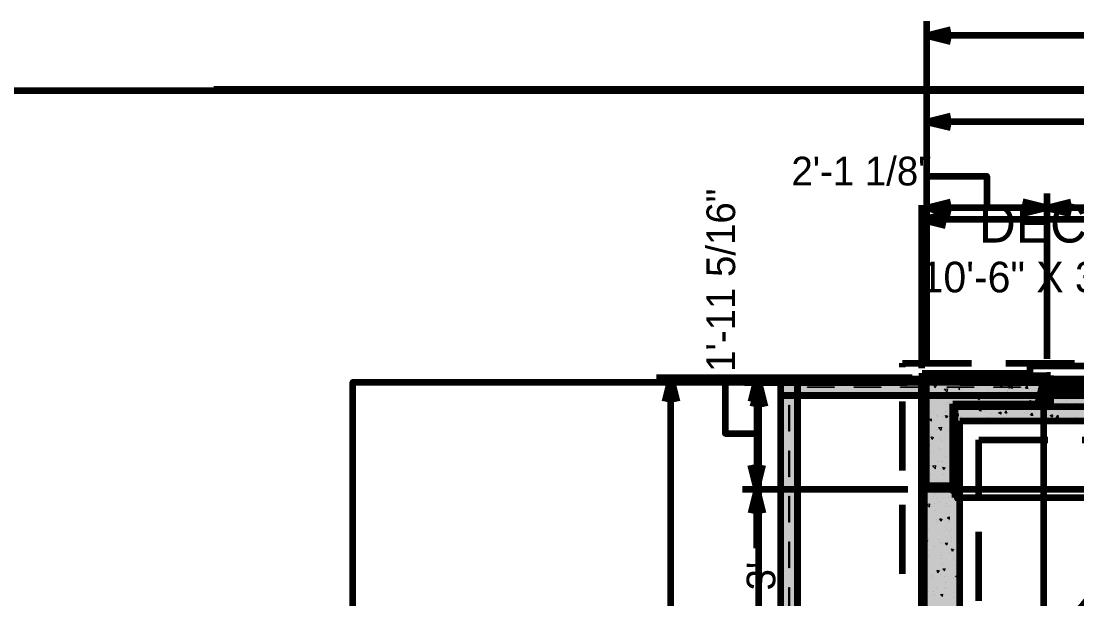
# Model space of a CAD drawing. Header units: inches. Extents: x -355 to 955, y -237 to 947.
# Drawn here: x -134.3 to 86.4, y 349 to 469.7 of the extents above; entities that cross this region are included whole.
import ezdxf

# ---------------------------------------------------------------- set-up
doc = ezdxf.new("R2010")
doc.units = ezdxf.units.IN
doc.header["$LTSCALE"] = 96
doc.header["$MEASUREMENT"] = 0
doc.linetypes.add('Dash', pattern=[0.225, 0.15, -0.075])
for name, color, linetype, lineweight, true_color in [('Cameras-0', 7, 'Continuous', 0, 0x004080), ('Cameras-1', 7, 'Continuous', 0, 0x004080), ('Cameras-2', 7, 'Continuous', 0, 0x004080), ('Cameras-3', 7, 'Continuous', 0, 0x004080), ('Cameras-4', 7, 'Continuous', 0, 0x004080), ('Casings_ Exterior-1', 7, 'Continuous', 158, 0x000000), ('Dimensions-0', 7, 'Continuous', 158, 0x000080), ('Dimensions-1', 7, 'Continuous', 158, 0x000080), ('Dimensions-2', 7, 'Continuous', 158, 0x000080), ('Doors-1', 7, 'Continuous', 158, 0x4b4b4b), ('Footings-0', 7, 'Dash', 211, 0x000000), ('Room Labels-2', 7, 'Continuous', 158, 0x004080), ('Slabs-1', 7, 'Continuous', 211, 0x000000), ('Terrain Perimeter-1', 7, 'Continuous', 211, 0x004000), ('Walls_  Foundation-0', 7, 'Continuous', 211, 0x000000), ('Walls_  Normal-1', 7, 'Continuous', 211, 0x000000), ('Walls_  Railings-2', 7, 'Continuous', 158, 0x000000), ('Windows-1', 7, 'Continuous', 158, 0x4b4b4b)]:
    doc.layers.add(name, color=color, linetype=linetype, lineweight=lineweight, true_color=true_color)

# ---------------------------------------------------------------- blocks, each defined once
blk = doc.blocks.new('Wide Slats_0')
at = {"layer": 'Walls_  Railings-2', "color": 18, "lineweight": 0, "true_color": 0x000000, "transparency": 33554687}
for points in [[(-13.5, 0.125), (-7.5, 0.125), (-7.5, 0), (-13.5, 0)], [(-3, 0.125), (3, 0.125), (3, 0), (-3, 0)], [(7.5, 0.125), (13.5, 0.125), (13.5, 0), (7.5, 0)]]:
    blk.add_lwpolyline(points, close=True, dxfattribs=at)
at = {"layer": 'Walls_  Railings-2', "color": 7, "lineweight": 0, "true_color": 0xffffff, "transparency": 33554623}
for points in [[(-13.5, 0), (-13.5, 0.125), (-13.5, 0), (-7.5, 0.125)], [(-13.5, 0), (-7.5, 0.125), (-13.5, 0), (-7.5, 0)], [(-3, 0), (-3, 0.125), (-3, 0), (3, 0.125)], [(-3, 0), (3, 0.125), (-3, 0), (3, 0)], [(7.5, 0), (7.5, 0.125), (7.5, 0), (13.5, 0.125)], [(7.5, 0), (13.5, 0.125), (7.5, 0), (13.5, 0)]]:
    blk.add_solid(points, dxfattribs=at)

msp = doc.modelspace()

# ---------------------------------------------------------------- linework, layer by layer
at = {"layer": 'Cameras-0', "transparency": 33554687}
msp.add_line((188, 456), (-94, 456), dxfattribs=at)
at = {"layer": 'Cameras-1', "transparency": 33554687}
msp.add_line((188, 456), (-94, 456), dxfattribs=at)
at = {"layer": 'Cameras-2', "transparency": 33554687}
msp.add_line((188, 456), (-94, 456), dxfattribs=at)
at = {"layer": 'Cameras-3', "transparency": 33554687}
msp.add_line((188, 456), (-94, 456), dxfattribs=at)
at = {"layer": 'Cameras-4', "transparency": 33554687}
msp.add_line((188, 456), (-94, 456), dxfattribs=at)
at = {"layer": 'Casings_ Exterior-1', "transparency": 33554687}
for p, q in [((76.64, 395.66), (76.64, 397.66)), ((76.64, 397.66), (155.46, 397.66))]:
    msp.add_line(p, q, dxfattribs=at)
at = {"layer": 'Dimensions-0', "color": 176, "linetype": 'Continuous', "lineweight": 158, "true_color": 0x000080, "transparency": 33554687}
for p, q in [((53.95, 431.22), (53.95, 397.22)), ((345.96, 428.22), (53.95, 428.22)), ((19.95, 222.21), (19.95, 394.22))]:
    msp.add_line(p, q, dxfattribs=at)
at = {"layer": 'Dimensions-0', "transparency": 33554687}
for p, q in [((53.95, 428.22), (58.95, 429.47)), ((53.95, 428.22), (58.95, 426.97)), ((16.95, 394.22), (50.95, 394.22)), ((19.95, 394.22), (18.7, 389.22)), ((19.95, 394.22), (21.2, 389.22))]:
    msp.add_line(p, q, dxfattribs=at)
at = {"layer": 'Dimensions-1', "color": 176, "linetype": 'Continuous', "lineweight": 158, "true_color": 0x000080, "transparency": 33554687}
for p, q in [((55, 469.69), (55, 398.22)), ((347.01, 466.69), (55, 466.69)), ((55, 451.69), (55, 398.22)), ((176.25, 448.69), (55, 448.69)), ((55, 433.69), (55, 398.22)), ((80.14, 433.69), (80.14, 399.17)), ((80.14, 430.69), (55, 430.69)), ((94.4, 430.69), (80.14, 430.69)), ((1.53, 223.21), (1.53, 395.22)), ((19.53, 395.22), (19.53, 371.91)), ((16.53, 371.91), (51.05, 371.91)), ((19.53, 359.56), (19.53, 371.91))]:
    msp.add_line(p, q, dxfattribs=at)
at = {"layer": 'Dimensions-1', "transparency": 33554687}
for p, q in [((55, 466.69), (60, 467.94)), ((55, 466.69), (60, 465.44)), ((55, 448.69), (60, 449.94)), ((55, 448.69), (60, 447.44)), ((55, 430.69), (60, 431.94)), ((55, 430.69), (60, 429.44)), ((80.14, 430.69), (75.14, 431.94)), ((80.14, 430.69), (75.14, 429.44)), ((80.14, 430.69), (85.14, 431.94)), ((80.14, 430.69), (85.14, 429.44)), ((-1.47, 395.22), (52, 395.22)), ((1.53, 395.22), (0.28, 390.22)), ((1.53, 395.22), (2.78, 390.22)), ((16.53, 395.22), (52, 395.22)), ((19.53, 395.22), (18.28, 390.22)), ((19.53, 395.22), (20.78, 390.22)), ((19.53, 371.91), (18.28, 376.91)), ((19.53, 371.91), (20.78, 376.91)), ((19.53, 371.91), (18.28, 366.91)), ((19.53, 371.91), (20.78, 366.91))]:
    msp.add_line(p, q, dxfattribs=at)
at = {"layer": 'Dimensions-1', "color": 176, "linetype": 'Continuous', "lineweight": 158, "true_color": 0x000080, "transparency": 33554687}
for points in [[(54.39, 437.33), (67.57, 437.33), (67.57, 430.69)], [(12.89, 395.82), (12.89, 383.56), (19.53, 383.56)]]:
    msp.add_lwpolyline(points, dxfattribs=at)
at = {"layer": 'Dimensions-2', "transparency": 33554687}
for p, q in [((76.53, 395), (148, 395)), ((79.53, 395), (78.28, 390)), ((79.53, 395), (80.78, 390))]:
    msp.add_line(p, q, dxfattribs=at)
at = {"layer": 'Dimensions-2', "color": 176, "linetype": 'Continuous', "lineweight": 158, "true_color": 0x000080, "transparency": 33554687}
msp.add_line((79.53, 222.99), (79.53, 395), dxfattribs=at)
at = {"layer": 'Doors-1', "transparency": 33554687}
for p, q in [((54.56, 372.66), (54.56, 371.91)), ((54.56, 372.66), (61, 372.66)), ((54.56, 371.91), (61, 371.91)), ((54.56, 335.91), (54.56, 371.91)), ((61, 372.66), (61, 371.91)), ((61, 371.91), (97, 371.91)), ((61, 370.16), (61, 371.91)), ((61, 370.16), (97, 370.16))]:
    msp.add_line(p, q, dxfattribs=at)
msp.add_arc((61, 371.91), 36, 270, 0, dxfattribs=at)
at = {"layer": 'Footings-0', "transparency": 33554687}
for p, q in [((49.95, 30.22), (49.95, 398.22)), ((49.95, 398.22), (657.95, 398.22)), ((65.95, 46.22), (65.95, 382.22)), ((65.95, 382.22), (641.95, 382.22))]:
    msp.add_line(p, q, dxfattribs=at)
at = {"layer": 'Slabs-1', "transparency": 33554687}
msp.add_lwpolyline([(54.05, 394.27), (54.05, 34.27), (-64.95, 34.27), (-64.95, 394.27)], close=True, dxfattribs=at)
at = {"layer": 'Terrain Perimeter-1', "transparency": 33554687}
msp.add_lwpolyline([(955, 455.22), (955, -24.78), (-245, -24.78), (-245, 455.22)], close=True, dxfattribs=at)
at = {"layer": 'Walls_  Foundation-0', "color": 18, "linetype": 'Continuous', "lineweight": 211, "true_color": 0x000000, "transparency": 33554687}
for p, q in [((53.95, 34.22), (53.95, 394.22)), ((61.95, 394.22), (53.95, 394.22)), ((61.95, 394.22), (645.95, 394.22)), ((61.95, 42.22), (61.95, 386.22)), ((61.95, 386.22), (645.95, 386.22))]:
    msp.add_line(p, q, dxfattribs=at)
at = {"layer": 'Walls_  Foundation-0', "color": 252, "lineweight": 9, "true_color": 0x969696, "transparency": 33554687}
for p, q in [((54.29, 393.75), (54.29, 393.75)), ((56.12, 393.83), (56.12, 393.83)), ((56.77, 393.07), (56.56, 393.59)), ((56.6, 393.63), (57.05, 393.47)), ((56.77, 393.1), (57.02, 393.47)), ((58.7, 392.78), (59.41, 392.86)), ((59.31, 392.2), (59.41, 392.86)), ((61.69, 392.93), (61.95, 392.97)), ((61.69, 392.93), (61.95, 392.71)), ((62.8, 394.14), (62.8, 394.14)), ((64.19, 393.8), (64.19, 393.8)), ((64.93, 393.98), (65.13, 394.22)), ((65, 393.98), (65.45, 393.94)), ((65.38, 393.94), (65.32, 394.22)), ((65.58, 392.95), (65.58, 392.95)), ((67.16, 393.96), (67.16, 393.96)), ((70.31, 393.51), (70.67, 393.94)), ((70.38, 393.51), (70.83, 393.47)), ((70.76, 393.47), (70.67, 393.94)), ((71.89, 393.32), (72.41, 393.52)), ((71.95, 393.32), (72.33, 393.07)), ((72.3, 393.14), (72.88, 393.75)), ((72.33, 393), (72.48, 393.45)), ((72.35, 393.14), (73.02, 393.04)), ((72.97, 393.04), (72.88, 393.75)), ((73.94, 393.54), (73.94, 393.54)), ((75, 393.04), (75, 393.04)), ((75.64, 392.87), (75.64, 392.87)), ((75.69, 393.04), (76.05, 393.47)), ((75.76, 393.04), (76.21, 393)), ((76.14, 393), (76.05, 393.47)), ((77.17, 393.47), (77.17, 393.47)), ((79.53, 393.43), (79.53, 393.43)), ((79.73, 393.67), (79.73, 393.67)), ((81.07, 392.57), (81.43, 393)), ((81.52, 392.53), (81.43, 393)), ((81.46, 393.32), (81.46, 393.32)), ((81.61, 393.91), (81.61, 393.91)), ((82.48, 394.09), (82.48, 394.09)), ((82.67, 392.72), (83.19, 392.92)), ((83.38, 393.96), (83.38, 393.96)), ((55.97, 391.96), (55.97, 391.96)), ((56.05, 391.89), (56.52, 391.97)), ((56.05, 391.89), (56.48, 391.52)), ((56.37, 391.95), (56.37, 391.95)), ((56.48, 391.52), (56.52, 391.97)), ((57.33, 391.44), (57.33, 391.44)), ((58.47, 391.87), (58.47, 391.87)), ((58.7, 392.78), (59.31, 392.2)), ((59.08, 391.86), (59.08, 391.86)), ((60.97, 391.78), (60.97, 391.78)), ((61.66, 392.72), (61.66, 392.72)), ((61.76, 391.08), (61.76, 391.08)), ((62.54, 391.62), (62.54, 391.62)), ((62.7, 391.42), (62.7, 391.42)), ((64.1, 391.3), (64.1, 391.3)), ((65.54, 391.8), (65.54, 391.8)), ((65.59, 390.9), (66.11, 391.1)), ((65.65, 390.9), (66.02, 390.65)), ((66.02, 390.58), (66.18, 391.04)), ((66.42, 391.19), (66.42, 391.19)), ((67.71, 392.62), (67.71, 392.62)), ((67.99, 391.86), (67.99, 391.86)), ((70.28, 392.42), (70.28, 392.42)), ((71.85, 392.39), (71.85, 392.39)), ((72, 392.47), (72, 392.47)), ((72.16, 392.67), (72.16, 392.67)), ((74.95, 391.74), (74.95, 391.74)), ((76.54, 392.75), (76.54, 392.75)), ((77.76, 390.71), (77.76, 390.71)), ((78.6, 390.7), (78.6, 390.7)), ((79.44, 390.94), (79.44, 390.94)), ((79.64, 390.95), (79.64, 390.95)), ((80.3, 391.9), (80.89, 392.51)), ((80.35, 391.9), (81.02, 391.8)), ((80.97, 391.8), (80.89, 392.51)), ((81.14, 392.57), (81.59, 392.53)), ((82.48, 391.33), (82.48, 391.33)), ((82.73, 392.72), (83.11, 392.47)), ((83.11, 392.4), (83.26, 392.85)), ((83.29, 391.47), (83.29, 391.47)), ((83.31, 392.33), (83.31, 392.33)), ((85.91, 391.54), (85.91, 391.54)), ((53.95, 389.02), (54.03, 389)), ((53.95, 388.92), (54, 389)), ((54.03, 389.19), (54.03, 389.19)), ((55.54, 388.95), (55.54, 388.95)), ((59.19, 389.65), (59.19, 389.65)), ((59.32, 389.98), (59.32, 389.98)), ((59.96, 388.58), (59.96, 388.58)), ((63.57, 388.84), (63.57, 388.84)), ((64.01, 388.8), (64.01, 388.8)), ((65.97, 388.34), (66.33, 388.77)), ((66.42, 388.3), (66.33, 388.77)), ((67.43, 389.39), (67.43, 389.39)), ((67.9, 389.37), (67.9, 389.37)), ((68.31, 389.46), (68.31, 389.46)), ((69.01, 390.4), (69.01, 390.4)), ((69.14, 389.85), (69.14, 389.85)), ((70.18, 389.71), (70.18, 389.71)), ((71.76, 389.9), (71.76, 389.9)), ((73.02, 390.08), (73.02, 390.08)), ((75.54, 390.38), (75.54, 390.38)), ((75.79, 389.99), (75.79, 389.99)), ((76.36, 390.3), (76.89, 390.5)), ((76.43, 390.3), (76.8, 390.05)), ((76.8, 389.98), (76.96, 390.43)), ((76.8, 389.05), (76.8, 389.05)), ((78.38, 389.19), (78.38, 389.19)), ((81.1, 388.9), (81.1, 388.9)), ((83.2, 388.97), (83.2, 388.97)), ((84.33, 390.53), (84.33, 390.53)), ((85.16, 388.78), (85.16, 388.78)), ((85.24, 388.99), (85.24, 388.99)), ((86.26, 389.9), (86.26, 389.9)), ((53.96, 388.27), (53.96, 388.27)), ((54.41, 386.35), (54.41, 386.35)), ((55.58, 386.51), (56.05, 386.59)), ((55.58, 386.51), (56.01, 386.14)), ((55.63, 387.81), (55.63, 387.81)), ((56.01, 386.14), (56.05, 386.59)), ((56.45, 388.18), (56.45, 388.18)), ((56.99, 387.22), (56.99, 387.22)), ((57.18, 387.15), (57.18, 387.15)), ((58.4, 387.06), (58.4, 387.06)), ((58.95, 388.08), (58.95, 388.08)), ((59.19, 386.77), (58.98, 387.29)), ((59.01, 387.32), (59.47, 387.17)), ((59.19, 386.8), (59.44, 387.17)), ((60.2, 388.07), (60.2, 388.07)), ((61.22, 387.55), (61.69, 387.63)), ((61.22, 387.55), (61.65, 387.19)), ((61.45, 387.99), (61.45, 387.99)), ((61.61, 386.78), (61.61, 386.78)), ((61.65, 387.18), (61.69, 387.63)), ((62.18, 387.2), (62.18, 387.2)), ((63.92, 386.31), (63.92, 386.31)), ((65.66, 386.22), (65.88, 386.44)), ((65.9, 386.22), (65.88, 386.44)), ((66.04, 388.34), (66.49, 388.3)), ((66.33, 386.51), (66.33, 386.51)), ((67.34, 388.2), (67.34, 388.2)), ((67.81, 386.87), (67.81, 386.87)), ((68.21, 386.75), (68.21, 386.75)), ((68.26, 387.64), (68.26, 387.64)), ((70.06, 387.88), (70.59, 388.08)), ((70.13, 387.88), (70.5, 387.63)), ((70.5, 387.56), (70.65, 388.02)), ((70.85, 386.84), (70.85, 386.84)), ((71.05, 387.13), (71.05, 387.13)), ((71.35, 387.87), (71.71, 388.3)), ((71.42, 387.87), (71.87, 387.83)), ((71.64, 388.05), (71.64, 388.05)), ((71.66, 387.4), (71.66, 387.4)), ((71.8, 387.83), (71.71, 388.3)), ((75.45, 387.88), (75.45, 387.88)), ((75.79, 387.75), (75.79, 387.75)), ((76.73, 387.39), (77.09, 387.82)), ((76.8, 388.18), (76.8, 388.18)), ((76.8, 387.39), (77.25, 387.35)), ((77.18, 387.35), (77.09, 387.82)), ((77.63, 386.43), (77.63, 386.43)), ((77.67, 388), (77.67, 388)), ((78.23, 386.27), (78.23, 386.27)), ((79.35, 388.44), (79.35, 388.44)), ((80.51, 388.37), (80.51, 388.37)), ((80.84, 387.28), (81.37, 387.48)), ((80.91, 387.28), (81.28, 387.03)), ((81.28, 386.96), (81.43, 387.41)), ((82.11, 386.92), (82.47, 387.35)), ((82.18, 386.92), (82.63, 386.88)), ((82.56, 386.88), (82.47, 387.35)), ((83.11, 386.47), (83.11, 386.47)), ((85.15, 386.28), (85.15, 386.28)), ((86.17, 386.98), (86.17, 386.98)), ((54.49, 384.41), (54.49, 384.41)), ((54.65, 384.47), (54.65, 384.47)), ((54.84, 385.22), (54.84, 385.22)), ((56.64, 386.23), (56.64, 386.23)), ((56.98, 384.32), (56.98, 384.32)), ((57.36, 384.38), (57.36, 384.38)), ((57.46, 384.78), (58.17, 384.86)), ((57.46, 384.78), (58.07, 384.19)), ((58.07, 384.19), (58.17, 384.86)), ((59.48, 384.23), (59.48, 384.23)), ((59.95, 385.24), (59.95, 385.24)), ((56.17, 382.29), (55.96, 382.82)), ((55.99, 382.85), (56.45, 382.69)), ((56.17, 382.32), (56.42, 382.69)), ((57.61, 382.5), (57.61, 382.5)), ((58.18, 381.98), (58.18, 381.98)), ((60.32, 382.4), (60.32, 382.4)), ((60.75, 382.17), (61.22, 382.25)), ((60.75, 382.17), (61.18, 381.8)), ((61.18, 381.8), (61.22, 382.25)), ((61.54, 382.13), (61.54, 382.13)), ((55.05, 380.52), (55.05, 380.52)), ((55.11, 381.13), (55.58, 381.21)), ((55.11, 381.13), (55.54, 380.76)), ((55.28, 379.73), (55.28, 379.73)), ((55.54, 380.76), (55.58, 381.21)), ((57.55, 380.43), (57.55, 380.43)), ((57.98, 380.28), (57.98, 380.28)), ((60.04, 380.34), (60.04, 380.34)), ((60.57, 380.52), (60.57, 380.52)), ((61.6, 380.47), (61.4, 380.99)), ((61.43, 381.02), (61.88, 380.87)), ((61.6, 380.5), (61.86, 380.87)), ((54.43, 378.44), (54.43, 378.44)), ((56.39, 379.49), (56.39, 379.49)), ((57.19, 377.69), (57.19, 377.69)), ((58.03, 377.69), (58.03, 377.69)), ((58.23, 377.76), (58.23, 377.76)), ((58.99, 378.7), (58.99, 378.7)), ((60.75, 379.54), (60.75, 379.54)), ((60.81, 379.12), (60.81, 379.12)), ((54.64, 375.75), (55.11, 375.83)), ((54.64, 375.75), (55.07, 375.38)), ((55.07, 375.38), (55.11, 375.83)), ((55.43, 376.86), (55.43, 376.86)), ((55.53, 376.73), (55.53, 376.73)), ((55.65, 376.89), (55.65, 376.89)), ((56.22, 376.77), (56.93, 376.86)), ((56.22, 376.77), (56.83, 376.19)), ((56.83, 376.19), (56.93, 376.86)), ((58.03, 376.64), (58.03, 376.64)), ((58.58, 375.99), (58.38, 376.52)), ((58.41, 376.54), (58.86, 376.39)), ((58.58, 376.02), (58.84, 376.39)), ((60.28, 376.79), (60.75, 376.87)), ((60.28, 376.79), (60.71, 376.43)), ((60.52, 376.55), (60.52, 376.55)), ((60.71, 376.42), (60.75, 376.87)), ((61.19, 375.79), (61.19, 375.79)), ((55.9, 375.02), (55.9, 375.02)), ((58.61, 374.92), (58.61, 374.92)), ((58.85, 373.04), (58.85, 373.04)), ((54.61, 372.89), (54.61, 372.89)), ((55.56, 371.51), (55.36, 372.04)), ((55.39, 372.07), (55.84, 371.92)), ((55.56, 371.54), (55.82, 371.92)), ((56.06, 372.88), (56.06, 372.88)), ((56.78, 370.91), (56.78, 370.91)), ((58.55, 372.79), (58.55, 372.79)), ((59.03, 372.52), (59.03, 372.52)), ((59.81, 371.41), (60.28, 371.49)), ((59.81, 371.41), (60.24, 371.05)), ((60.24, 371.04), (60.28, 371.49)), ((60.33, 372.76), (60.33, 372.76)), ((61.05, 372.69), (61.05, 372.69)), ((61.34, 371.18), (61.34, 371.18)), ((61.57, 372.95), (61.57, 372.95)), ((61.81, 371.07), (61.81, 371.07)), ((54.12, 369.08), (54.12, 369.08)), ((54.17, 370.37), (54.64, 370.45)), ((54.17, 370.37), (54.6, 370)), ((54.46, 368.6), (54.46, 368.6)), ((54.6, 370), (54.64, 370.45)), ((54.98, 368.77), (55.69, 368.85)), ((54.98, 368.77), (55.59, 368.18)), ((55.59, 368.18), (55.69, 368.85)), ((56.52, 370.28), (56.52, 370.28)), ((56.62, 368.98), (56.62, 368.98)), ((57.24, 370.03), (57.24, 370.03)), ((57.78, 369.33), (57.78, 369.33)), ((59.12, 368.89), (59.12, 368.89)), ((59.54, 370.17), (59.54, 370.17)), ((61, 369.69), (60.8, 370.21)), ((60.83, 370.24), (61.28, 370.09)), ((61, 369.72), (61.25, 370.09)), ((61.61, 368.8), (61.61, 368.8)), ((61.66, 369.66), (61.66, 369.66)), ((54.18, 367.53), (54.18, 367.53)), ((54.23, 367.49), (54.23, 367.49)), ((55.98, 368.32), (55.98, 368.32)), ((56.89, 367.44), (56.89, 367.44)), ((58.88, 368.23), (58.88, 368.23)), ((59.48, 368.31), (59.48, 368.31)), ((53.95, 365.03), (54.16, 365.07)), ((53.95, 364.77), (54.13, 364.62)), ((54.13, 364.62), (54.16, 365.07)), ((54.6, 365.29), (54.6, 365.29)), ((57.1, 365.2), (57.1, 365.2)), ((57.14, 365.56), (57.14, 365.56)), ((57.98, 365.21), (57.78, 365.74)), ((57.81, 365.77), (58.26, 365.61)), ((57.98, 365.24), (58.23, 365.61)), ((59.34, 366.03), (59.81, 366.11)), ((59.34, 366.03), (59.77, 365.67)), ((59.6, 365.1), (59.6, 365.1)), ((59.77, 365.66), (59.81, 366.11)), ((59.85, 365.46), (59.85, 365.46)), ((54.81, 362.8), (54.81, 362.8)), ((55.46, 363.43), (55.46, 363.43)), ((59.12, 363.39), (59.12, 363.39)), ((59.88, 363.07), (59.88, 363.07)), ((60.1, 363.59), (60.1, 363.59)), ((61.89, 362.64), (61.89, 362.64)), ((53.95, 360.79), (54.45, 360.85)), ((53.95, 360.56), (54.35, 360.18)), ((54.35, 360.18), (54.45, 360.85)), ((54.96, 360.74), (54.76, 361.26)), ((54.79, 361.29), (55.24, 361.14)), ((54.96, 360.76), (55.21, 361.14)), ((55.13, 361.43), (55.13, 361.43)), ((55.18, 359.96), (55.18, 359.96)), ((55.57, 361.54), (55.57, 361.54)), ((56.58, 359.96), (56.58, 359.96)), ((57.63, 361.34), (57.63, 361.34)), ((57.76, 360.82), (57.76, 360.82)), ((58.09, 360.57), (58.09, 360.57)), ((58.33, 360.79), (58.33, 360.79)), ((58.87, 360.65), (59.34, 360.73)), ((58.87, 360.65), (59.3, 360.29)), ((59.3, 360.28), (59.34, 360.73)), ((60.13, 361.81), (60.13, 361.81)), ((60.13, 361.25), (60.13, 361.25)), ((54.77, 358.95), (54.77, 358.95)), ((55.31, 359.14), (55.31, 359.14)), ((55.43, 358.08), (55.43, 358.08)), ((58.14, 357.98), (58.14, 357.98)), ((59.73, 358.77), (59.73, 358.77)), ((60.4, 358.91), (60.2, 359.44)), ((60.23, 359.46), (60.68, 359.31)), ((60.4, 358.94), (60.65, 359.31)), ((60.72, 358.85), (60.72, 358.85)), ((55.69, 357.54), (55.69, 357.54)), ((58.19, 357.45), (58.19, 357.45)), ((58.38, 356.11), (58.38, 356.11)), ((58.39, 355.27), (58.86, 355.35)), ((58.83, 354.9), (58.86, 355.35)), ((60.69, 357.36), (60.69, 357.36)), ((61.1, 356.01), (61.1, 356.01)), ((61.47, 355.86), (61.47, 355.86)), ((56.05, 353.34), (56.05, 353.34)), ((56.17, 353.75), (56.17, 353.75)), ((56.31, 353.97), (56.31, 353.97)), ((57.38, 354.43), (57.18, 354.96)), ((57.21, 354.99), (57.66, 354.83)), ((57.38, 354.46), (57.63, 354.83)), ((57.92, 354.02), (57.92, 354.02)), ((58.39, 355.27), (58.83, 354.9)), ((58.67, 353.66), (58.67, 353.66)), ((60.68, 353.27), (60.68, 353.27)), ((60.73, 353.61), (60.73, 353.61)), ((61.04, 353.76), (61.75, 353.84)), ((61.04, 353.76), (61.65, 353.17)), ((61.17, 353.57), (61.17, 353.57)), ((61.34, 354.13), (61.34, 354.13)), ((61.65, 353.17), (61.75, 353.84)), ((54.36, 352.17), (54.36, 352.17)), ((54.51, 351.48), (54.51, 351.48)), ((57.12, 351.42), (57.12, 351.42)), ((58.92, 352.43), (58.92, 352.43)), ((58.94, 351.11), (58.94, 351.11)), ((59.01, 351.37), (59.01, 351.37)), ((54.36, 349.96), (54.16, 350.48)), ((54.19, 350.51), (54.64, 350.36)), ((54.21, 349.99), (54.21, 349.99)), ((54.36, 349.98), (54.61, 350.36)), ((55.37, 350.59), (55.37, 350.59)), ((56.16, 349.68), (56.16, 349.68)), ((56.42, 350.5), (56.42, 350.5)), ((56.7, 349.9), (56.7, 349.9)), ((57.92, 349.89), (58.39, 349.97)), ((57.92, 349.89), (58.35, 349.52)), ((58.35, 349.52), (58.39, 349.97)), ((59.2, 349.81), (59.2, 349.81)), ((60.58, 349.31), (60.58, 349.31)), ((61.7, 349.71), (61.7, 349.71))]:
    msp.add_line(p, q, dxfattribs=at)
at = {"layer": 'Walls_  Foundation-0', "color": 7, "true_color": 0xffffff, "transparency": 33554687}
for points in [[(53.95, 34.22), (53.95, 394.22), (61.95, 34.22), (61.95, 394.22)], [(61.95, 394.22), (645.95, 394.22), (61.95, 386.22), (645.95, 386.22)]]:
    msp.add_solid(points, dxfattribs=at)
at = {"layer": 'Walls_  Normal-1', "color": 18, "linetype": 'Continuous', "lineweight": 211, "true_color": 0x000000, "transparency": 33554687}
for p, q in [((54.05, 375.66), (54.05, 396.17)), ((54.05, 396.17), (76.64, 396.17)), ((54.55, 375.66), (54.55, 395.67)), ((54.55, 395.67), (76.64, 395.67)), ((54.56, 372.66), (54.56, 395.66)), ((54.56, 395.66), (80.14, 395.66)), ((55, 372.66), (55, 395.22)), ((60.5, 395.22), (55, 395.22)), ((60.5, 395.22), (80.14, 395.22)), ((76.64, 396.17), (76.64, 395.66)), ((80.14, 395.66), (80.14, 389.22)), ((80.14, 395.22), (80.14, 389.72)), ((60.5, 372.66), (60.5, 389.72)), ((60.5, 389.72), (80.14, 389.72)), ((61, 372.66), (61, 389.22)), ((61, 389.22), (80.14, 389.22)), ((54.05, 375.66), (54.56, 375.66)), ((54.56, 372.66), (61, 372.66)), ((55, 372.66), (60.5, 372.66))]:
    msp.add_line(p, q, dxfattribs=at)
at = {"layer": 'Walls_  Normal-1', "color": 6, "lineweight": 9, "true_color": 0xff00ff, "transparency": 33554687}
for p, q in [((56.26, 395.67), (56.76, 396.17)), ((61.91, 395.67), (62.41, 396.17)), ((67.57, 395.67), (68.07, 396.17)), ((73.23, 395.67), (73.73, 396.17)), ((54.05, 392.84), (54.55, 392.34)), ((54.55, 386.68), (54.05, 387.18)), ((54.55, 381.03), (54.05, 381.53)), ((54.26, 375.66), (54.05, 375.87))]:
    msp.add_line(p, q, dxfattribs=at)
at = {"layer": 'Walls_  Normal-1', "color": 7, "lineweight": 211, "true_color": 0xffffff, "transparency": 33554687}
msp.add_solid([(54.05, 375.66), (54.05, 396.17), (54.55, 375.66), (54.55, 395.67)], dxfattribs=at)
at = {"layer": 'Walls_  Normal-1', "color": 7, "true_color": 0xffffff, "transparency": 33554687}
msp.add_solid([(54.05, 396.17), (76.64, 396.17), (54.55, 395.67), (76.64, 395.67)], dxfattribs=at)
at = {"layer": 'Walls_  Normal-1', "color": 253, "lineweight": 211, "true_color": 0x899bb6, "transparency": 33554687}
for points in [[(55, 372.66), (55, 395.22), (60.5, 372.66), (60.5, 395.22)], [(60.5, 395.22), (80.14, 395.22), (60.5, 389.72), (80.14, 389.72)]]:
    msp.add_solid(points, dxfattribs=at)
at = {"layer": 'Walls_  Railings-2', "transparency": 33554687}
for p, q in [((24.53, 35), (24.53, 395)), ((28.03, 395), (24.53, 395)), ((28.03, 395), (151, 395)), ((28.03, 391.5), (151, 391.5)), ((28.03, 38.5), (28.03, 391.5))]:
    msp.add_line(p, q, dxfattribs=at)
at = {"layer": 'Walls_  Railings-2', "color": 18, "true_color": 0x000000, "transparency": 33554687}
for points in [[(24.53, 391.5), (24.53, 395), (28.03, 395), (28.03, 391.5)], [(28.03, 395), (86.41, 395), (86.41, 391.5), (28.03, 391.5)], [(86.41, 391.5), (86.41, 395), (89.91, 395), (89.91, 391.5)], [(24.53, 305.88), (24.53, 391.5), (28.03, 391.5), (28.03, 305.88)], [(24.53, 305.88), (24.53, 391.5), (28.03, 391.5), (28.03, 305.88)]]:
    msp.add_lwpolyline(points, close=True, dxfattribs=at)
at = {"layer": 'Walls_  Railings-2', "color": 18, "linetype": 'Continuous', "lineweight": 0, "true_color": 0x000000, "transparency": 33554687}
msp.add_lwpolyline([(28.03, 395), (86.41, 395), (86.41, 391.5), (28.03, 391.5)], close=True, dxfattribs=at)
at = {"layer": 'Walls_  Railings-2', "color": 7, "true_color": 0xffffff, "transparency": 33554623}
for points in [[(28.03, 391.5), (24.53, 391.5), (28.03, 391.5), (24.53, 395)], [(28.03, 391.5), (24.53, 395), (28.03, 391.5), (28.03, 395)], [(28.03, 391.5), (28.03, 395), (28.03, 391.5), (86.41, 395)], [(28.03, 391.5), (86.41, 395), (28.03, 391.5), (86.41, 391.5)], [(89.91, 391.5), (86.41, 391.5), (89.91, 391.5), (86.41, 395)], [(89.91, 391.5), (86.41, 395), (89.91, 391.5), (89.91, 395)], [(28.03, 305.88), (24.53, 305.88), (28.03, 305.88), (24.53, 391.5)], [(28.03, 305.88), (24.53, 391.5), (28.03, 305.88), (28.03, 391.5)], [(28.03, 305.88), (24.53, 305.88), (28.03, 305.88), (24.53, 391.5)], [(28.03, 305.88), (24.53, 391.5), (28.03, 305.88), (28.03, 391.5)]]:
    msp.add_solid(points, dxfattribs=at)
at = {"layer": 'Walls_  Railings-2', "color": 7, "linetype": 'Continuous', "lineweight": 0, "true_color": 0xffffff, "transparency": 33554623}
for points in [[(28.03, 391.5), (28.03, 395), (28.03, 391.5), (86.41, 395)], [(28.03, 391.5), (86.41, 395), (28.03, 391.5), (86.41, 391.5)]]:
    msp.add_solid(points, dxfattribs=at)
at = {"layer": 'Windows-1', "transparency": 33554687}
for p, q in [((80.89, 395.66), (80.14, 395.66)), ((80.14, 395.66), (80.14, 389.22)), ((80.89, 395.66), (80.89, 389.22)), ((151.21, 393.06), (80.89, 393.06)), ((151.21, 392.26), (80.89, 392.26)), ((80.14, 389.22), (151.96, 389.22)), ((80.89, 389.22), (80.14, 389.22))]:
    msp.add_line(p, q, dxfattribs=at)

# ---------------------------------------------------------------- block references
at = {"layer": 'Walls_  Railings-2', "linetype": 'Continuous', "lineweight": 0, "transparency": 33554687, "xscale": 0.926795634920635}
for p in [(42.62, 393.19), (71.82, 393.19)]:
    msp.add_blockref('Wide Slats_0', p, dxfattribs=at)
at = {"layer": 'Walls_  Railings-2', "transparency": 33554687}
for p, xscale, rotation in [((26.34, 377.23), 0.9060846560846566, 89.99999999999997), ((26.34, 348.69), 0.9060846560846548, 90)]:
    msp.add_blockref('Wide Slats_0', p, dxfattribs=dict(at, xscale=xscale, rotation=rotation))

# ---------------------------------------------------------------- texts
at = {"layer": 'Dimensions-1', "color": 176, "linetype": 'Continuous', "lineweight": 158, "true_color": 0x000080, "transparency": 33554687, "insert": (26.74, 435.28), "char_height": 6, "width": 32.7, "attachment_point": 7}
msp.add_mtext('\\fChief Blueprint|b0|i0|c0|p0;2\'-1 1/8"', dxfattribs=at)
at = {"layer": 'Dimensions-1', "color": 176, "linetype": 'Continuous', "lineweight": 158, "true_color": 0x000080, "transparency": 33554687, "char_height": 6, "attachment_point": 7, "rotation": 90}
for s, insert, width in [('\\fChief Blueprint|b0|i0|c0|p0;1\'-11 5/16"', (15.06, 396.42), 42.06), ("\\fChief Blueprint|b0|i0|c0|p0;3'", (23.46, 350.76), 6.66)]:
    msp.add_mtext(s, dxfattribs=dict(at, insert=insert, width=width))
at = {"layer": 'Room Labels-2', "transparency": 33554687, "attachment_point": 8}
for s, insert, char_height, width in [('\\fChief Blueprint|b0|i0|c0|p0;DECK\\P', (80.79, 423.33), 8, 31.04), ('\\fChief Blueprint|b0|i0|c0|p0;10\'-6" X 30\'-0"\\P', (80.79, 412.94), 6.4, 56.64)]:
    msp.add_mtext(s, dxfattribs=dict(at, insert=insert, char_height=char_height, width=width))

doc.saveas('drawing.dxf')
